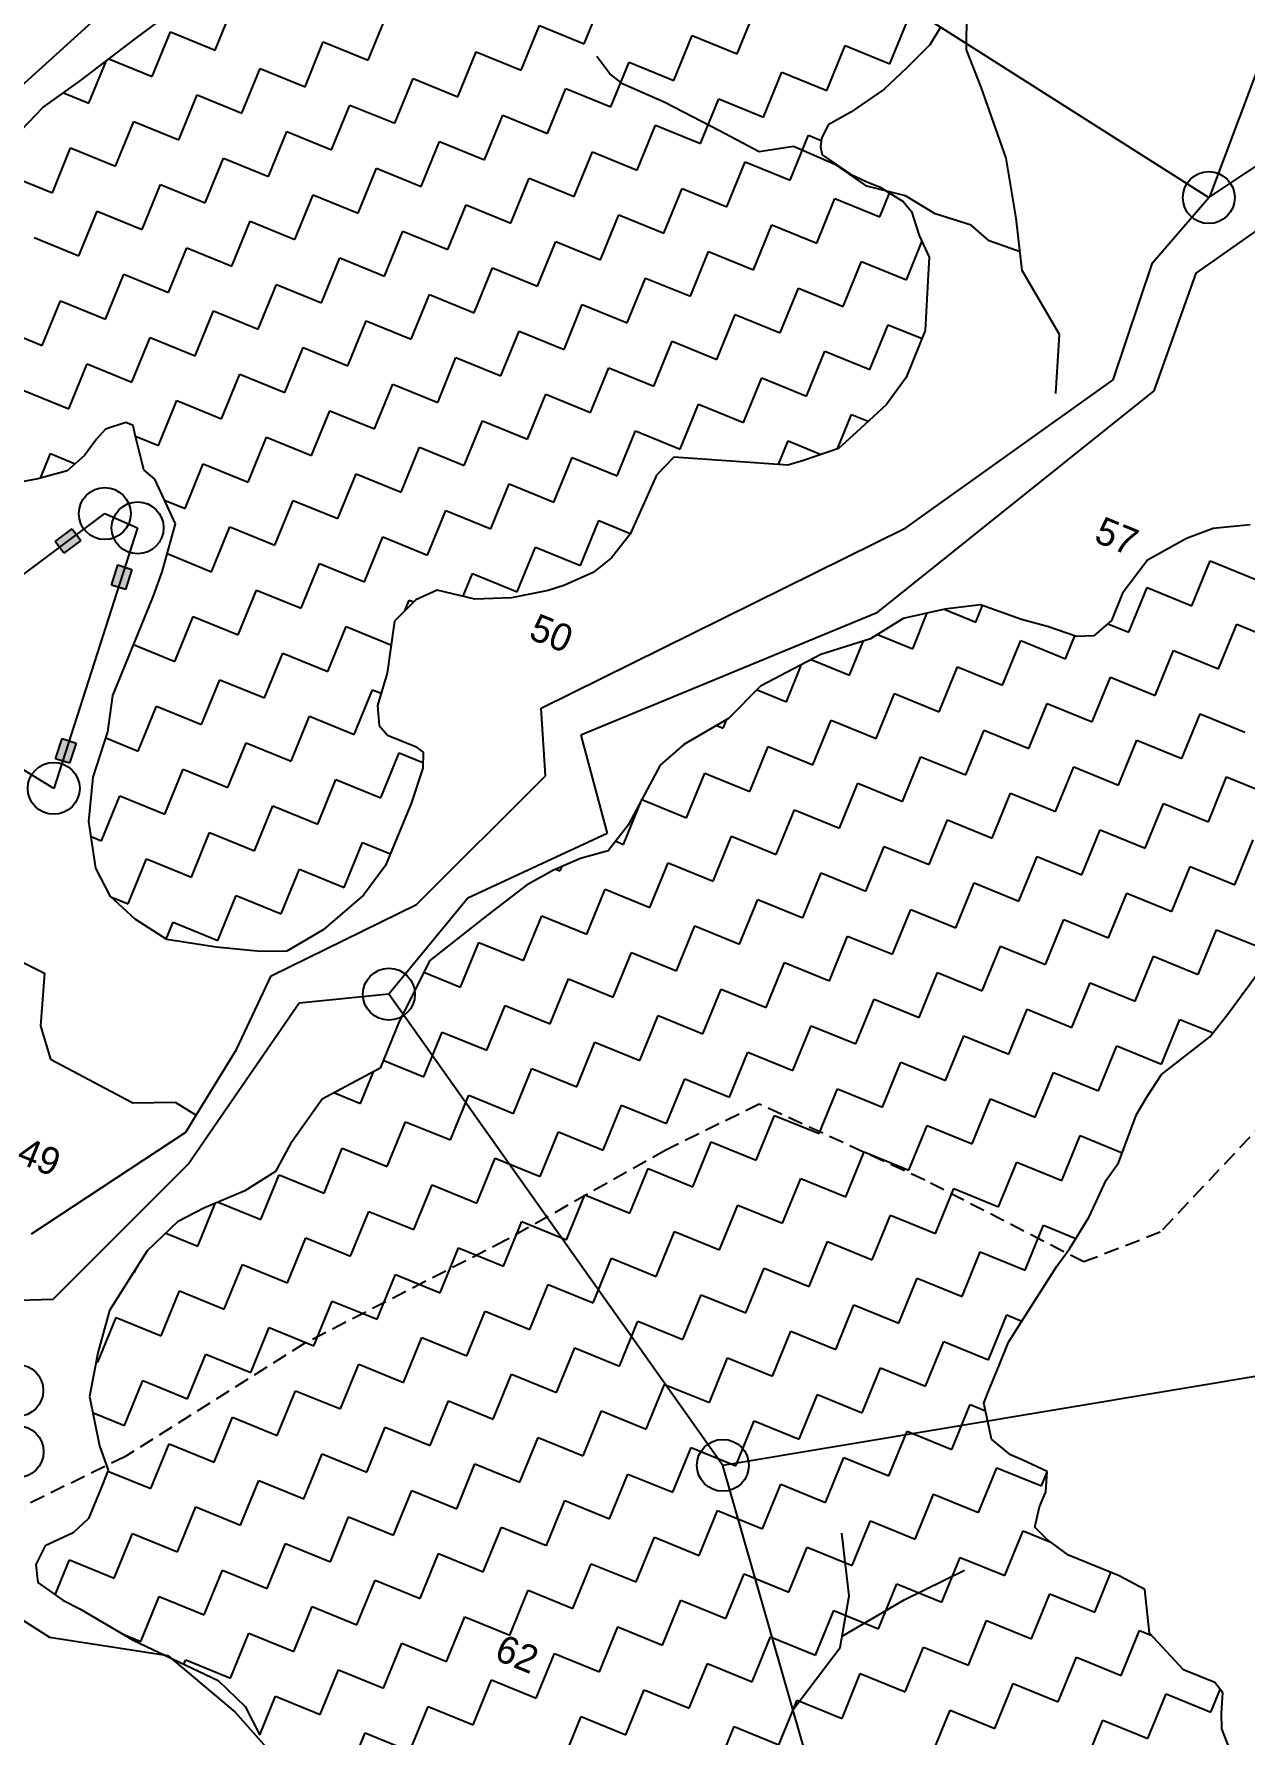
# Model space of a CAD drawing. Header units: metres. Extents: x 318181 to 320500, y 1884939 to 1886512.
# Drawn here: x 319371 to 319774, y 1885584 to 1886151 of the extents above; entities that cross this region are included whole.
import ezdxf

# ---------------------------------------------------------------- set-up
doc = ezdxf.new("R2010")
doc.units = ezdxf.units.M
doc.linetypes.add('DASHED', pattern=[0.75, 0.5, -0.25])
for name, color, linetype in [('LINE_FOOTPATH', 1, 'DASHED'), ('LINE_WATER', 4, 'Continuous'), ('POLY_HATCH', 12, 'Continuous'), ('POLY_PARCEL', 6, 'Continuous'), ('POLY_WATER', 4, 'Continuous'), ('TEXT_PARCEL', 7, 'Continuous')]:
    doc.layers.add(name, color=color, linetype=linetype)
doc.styles.add('TEXT_MAP', font='')
doc.styles.get('TEXT_MAP').set_extended_font_data('Kruti Dev 050')

msp = doc.modelspace()

# ---------------------------------------------------------------- hatches: boundary and pattern name
for points in [[(319386.14, 1885982.51), (319383.21, 1885986.43), (319377.53, 1885982.2), (319380.46, 1885978.27)], [(319403.18, 1885972.9), (319398.52, 1885974.4), (319396.35, 1885967.66), (319401.01, 1885966.16)], [(319377.69, 1885909.73), (319382.36, 1885908.23), (319384.53, 1885914.97), (319379.86, 1885916.47)]]:
    msp.add_hatch(color=256).paths.add_polyline_path(points)

# ---------------------------------------------------------------- linework, layer by layer
for p, q in [((319377.53, 1885982.2), (319383.21, 1885986.43)), ((319383.21, 1885986.43), (319386.14, 1885982.51)), ((319380.46, 1885978.27), (319377.53, 1885982.2)), ((319386.14, 1885982.51), (319380.46, 1885978.27)), ((319396.35, 1885967.66), (319398.52, 1885974.4)), ((319398.52, 1885974.4), (319403.18, 1885972.9)), ((319403.18, 1885972.9), (319401.01, 1885966.16)), ((319401.01, 1885966.16), (319396.35, 1885967.66)), ((319377.69, 1885909.73), (319379.86, 1885916.47)), ((319379.86, 1885916.47), (319384.53, 1885914.97)), ((319384.53, 1885914.97), (319382.36, 1885908.23)), ((319382.36, 1885908.23), (319377.69, 1885909.73))]:
    msp.add_line(p, q)
for centre in [(319762.26, 1886096.93), (319394.12, 1885991.52), (319405.07, 1885986.75), (319377.09, 1885899.86), (319488.86, 1885831.19), (319364.95, 1885699.02), (319365.04, 1885678.6), (319600.23, 1885674.04)]:
    msp.add_circle(centre, 8.66)
at = {"layer": 'LINE_FOOTPATH', "ltscale": 10}
for p, q in [((319791.35, 1885799.93), (319746.1, 1885751.82)), ((319612.35, 1885794.52), (319581.19, 1885779.21)), ((319667.59, 1885769.16), (319612.35, 1885794.52)), ((319581.19, 1885779.21), (319527.86, 1885749.12)), ((319720.64, 1885741.88), (319667.59, 1885769.16)), ((319746.1, 1885751.82), (319720.64, 1885741.88)), ((319527.86, 1885749.12), (319460.87, 1885714.79)), ((319460.87, 1885714.79), (319400.85, 1885676.91)), ((319400.85, 1885676.91), (319346.1, 1885650.2))]:
    msp.add_line(p, q, dxfattribs=at)
at = {"layer": 'LINE_WATER'}
for p, q in [((319681.48, 1886146.26), (319681.53, 1886158.8)), ((319562.48, 1886138.23), (319558.16, 1886144.04)), ((319686.31, 1886133.75), (319681.48, 1886146.26)), ((319566.95, 1886134.78), (319562.48, 1886138.23)), ((319580.89, 1886128.68), (319566.95, 1886134.78)), ((319694.68, 1886110.06), (319686.31, 1886133.75)), ((319599.13, 1886119.21), (319580.89, 1886128.68)), ((319612.3, 1886112.21), (319599.13, 1886119.21)), ((319623.78, 1886114), (319612.3, 1886112.21)), ((319638.07, 1886107.76), (319623.78, 1886114)), ((319698.07, 1886090.03), (319694.68, 1886110.06)), ((319648.21, 1886100.79), (319638.07, 1886107.76)), ((319661.08, 1886097.55), (319648.21, 1886100.79)), ((319670.98, 1886091.49), (319661.08, 1886097.55)), ((319683.05, 1886087.77), (319670.98, 1886091.49)), ((319689.01, 1886082.5), (319683.05, 1886087.77)), ((319700.07, 1886072.59), (319698.07, 1886090.03)), ((319699.36, 1886078.78), (319689.01, 1886082.5)), ((319712.48, 1886051.31), (319700.07, 1886072.59)), ((319711.3, 1886031.53), (319712.48, 1886051.31)), ((319642.35, 1885630.54), (319639.92, 1885651.38)), ((319660.63, 1885629.13), (319680.84, 1885639.04)), ((319639.34, 1885613.26), (319642.35, 1885630.54)), ((319640, 1885617.09), (319660.63, 1885629.13)), ((319623.63, 1885592.57), (319639.34, 1885613.26))]:
    msp.add_line(p, q, dxfattribs=at)
at = {"layer": 'POLY_HATCH'}
for p, q in [((319404.3, 1886149.91), (319419.16, 1886160.88)), ((319385.96, 1886135.9), (319404.3, 1886149.91)), ((319672.93, 1886153.91), (319669.24, 1886147.93)), ((319669.24, 1886147.93), (319661.52, 1886140.26)), ((319661.52, 1886140.26), (319653.95, 1886132.94)), ((319373.41, 1886126.95), (319385.96, 1886135.9)), ((319653.95, 1886132.94), (319642.95, 1886125.37)), ((319364.29, 1886117.33), (319373.41, 1886126.95)), ((319635.34, 1886121.17), (319633.09, 1886116.67)), ((319642.95, 1886125.37), (319635.34, 1886121.17)), ((319633.09, 1886116.67), (319632.78, 1886113.89)), ((319632.78, 1886113.89), (319633.34, 1886111.16)), ((319633.34, 1886111.16), (319642.82, 1886104.79)), ((319642.82, 1886104.79), (319648.03, 1886102.25)), ((319648.03, 1886102.25), (319652.67, 1886100.35)), ((319652.67, 1886100.35), (319660.3, 1886095.57)), ((319660.3, 1886095.57), (319663.14, 1886092.33)), ((319663.14, 1886092.33), (319665.66, 1886084.23)), ((319665.66, 1886084.23), (319668.98, 1886077.05)), ((319668.98, 1886077.05), (319668.72, 1886071.32)), ((319668.72, 1886071.32), (319667.73, 1886052.58)), ((319667.73, 1886052.58), (319661.32, 1886036.89)), ((319661.32, 1886036.89), (319654.74, 1886027.92)), ((319654.74, 1886027.92), (319646.02, 1886019.83)), ((319394.35, 1886019.72), (319391.32, 1886016.37)), ((319401.09, 1886021.95), (319394.35, 1886019.72)), ((319403.59, 1886020.93), (319401.09, 1886021.95)), ((319404.15, 1886018.21), (319403.59, 1886020.93)), ((319407.14, 1886006.17), (319404.15, 1886018.21)), ((319646.02, 1886019.83), (319638.75, 1886013.23)), ((319391.32, 1886016.37), (319387.41, 1886010.89)), ((319638.75, 1886013.23), (319627.12, 1886009.23)), ((319387.41, 1886010.89), (319381.58, 1886005.79)), ((319583.9, 1886010.35), (319578.13, 1886004.39)), ((319621.88, 1886007.63), (319583.9, 1886010.35)), ((319627.12, 1886009.23), (319621.88, 1886007.63)), ((319371.75, 1886003.14), (319364.08, 1886001.69)), ((319381.58, 1886005.79), (319371.75, 1886003.14)), ((319410.84, 1886002.99), (319407.14, 1886006.17)), ((319417.69, 1885988.12), (319410.84, 1886002.99)), ((319578.13, 1886004.39), (319569.26, 1885984.7)), ((319413.21, 1885972.06), (319417.69, 1885988.12)), ((319569.26, 1885984.7), (319563.12, 1885976.8)), ((319763.67, 1885986.53), (319754.79, 1885983.25)), ((319776.09, 1885987.73), (319763.67, 1885986.53)), ((319754.79, 1885983.25), (319741.79, 1885976.01)), ((319563.12, 1885976.8), (319556.93, 1885971.84)), ((319741.79, 1885976.01), (319733.51, 1885964.96)), ((319410.36, 1885964.06), (319413.21, 1885972.06)), ((319547.23, 1885967.48), (319541.99, 1885965.87)), ((319556.93, 1885971.84), (319547.23, 1885967.48)), ((319408.47, 1885959.43), (319410.36, 1885964.06)), ((319497.79, 1885962.7), (319490.72, 1885955.59)), ((319504.97, 1885966.01), (319497.79, 1885962.7)), ((319517.48, 1885962.98), (319504.97, 1885966.01)), ((319529.73, 1885963.39), (319517.48, 1885962.98)), ((319541.99, 1885965.87), (319529.73, 1885963.39)), ((319686.09, 1885961.11), (319674.2, 1885959.69)), ((319699.76, 1885956.15), (319686.09, 1885961.11)), ((319733.51, 1885964.96), (319729.77, 1885955.82)), ((319400.02, 1885938.74), (319408.47, 1885959.43)), ((319490.72, 1885955.59), (319488.24, 1885938.29)), ((319660.36, 1885956.56), (319649.41, 1885949.73)), ((319674.2, 1885959.69), (319660.36, 1885956.56)), ((319708.81, 1885953.71), (319699.76, 1885956.15)), ((319729.77, 1885955.82), (319723.91, 1885950.69)), ((319649.41, 1885949.73), (319632.85, 1885944.57)), ((319718.18, 1885950.51), (319708.81, 1885953.71)), ((319723.91, 1885950.69), (319718.18, 1885950.51)), ((319632.85, 1885944.57), (319612.81, 1885933.93)), ((319396.81, 1885930.89), (319400.02, 1885938.74)), ((319488.24, 1885938.29), (319485.09, 1885927.51)), ((319612.81, 1885933.93), (319602.15, 1885923.22)), ((319395.15, 1885918.67), (319396.81, 1885930.89)), ((319485.09, 1885927.51), (319485.6, 1885920.85)), ((319602.15, 1885923.22), (319587.17, 1885914.49)), ((319390.25, 1885903.6), (319395.15, 1885918.67)), ((319485.6, 1885920.85), (319488.44, 1885917.61)), ((319488.44, 1885917.61), (319497.73, 1885913.82)), ((319497.73, 1885913.82), (319500.29, 1885911.94)), ((319500.29, 1885911.94), (319500.18, 1885906.57)), ((319587.17, 1885914.49), (319579.35, 1885907.65)), ((319500.18, 1885906.57), (319496.23, 1885894.86)), ((319579.35, 1885907.65), (319574.1, 1885897.87)), ((319388.79, 1885888.8), (319390.25, 1885903.6)), ((319496.23, 1885894.86), (319487.78, 1885874.18)), ((319574.1, 1885897.87), (319568.63, 1885887.55)), ((319391.18, 1885873.25), (319388.79, 1885888.8)), ((319568.63, 1885887.55), (319561.99, 1885878.97)), ((319552.8, 1885876.45), (319543.7, 1885872.63)), ((319561.99, 1885878.97), (319552.8, 1885876.45)), ((319396.06, 1885863.77), (319391.18, 1885873.25)), ((319487.78, 1885874.18), (319480.41, 1885864.28)), ((319543.7, 1885872.63), (319534.7, 1885867.52)), ((319534.7, 1885867.52), (319521.9, 1885857.69)), ((319404.24, 1885856.27), (319396.06, 1885863.77)), ((319480.41, 1885864.28), (319466.94, 1885852.72)), ((319414.79, 1885849.46), (319404.24, 1885856.27)), ((319521.9, 1885857.69), (319502.47, 1885842.41)), ((319431.24, 1885846.91), (319414.79, 1885849.46)), ((319466.94, 1885852.72), (319454.86, 1885845.58)), ((319446.06, 1885845.44), (319431.24, 1885846.91)), ((319454.86, 1885845.58), (319446.06, 1885845.44)), ((319502.47, 1885842.41), (319492.29, 1885822.09)), ((319768.55, 1885824.41), (319780.33, 1885840.47)), ((319492.29, 1885822.09), (319485.92, 1885806.5)), ((319762.62, 1885816.99), (319768.55, 1885824.41)), ((319746.48, 1885804.45), (319762.62, 1885816.99)), ((319485.92, 1885806.5), (319466.63, 1885796.18)), ((319741.74, 1885797.12), (319746.48, 1885804.45)), ((319738.11, 1885791.06), (319741.74, 1885797.12)), ((319466.63, 1885796.18), (319456.06, 1885781.3)), ((319732.12, 1885774.97), (319738.11, 1885791.06)), ((319456.06, 1885781.3), (319451.03, 1885772.06)), ((319727.99, 1885769.12), (319732.12, 1885774.97)), ((319451.03, 1885772.06), (319440.84, 1885765.56)), ((319722.42, 1885756.91), (319727.99, 1885769.12)), ((319440.84, 1885765.56), (319427.2, 1885759.83)), ((319427.2, 1885759.83), (319418.42, 1885755.26)), ((319715.77, 1885746.3), (319722.42, 1885756.91)), ((319418.42, 1885755.26), (319408.21, 1885745.63)), ((319408.21, 1885745.63), (319395.65, 1885725.65)), ((319711.64, 1885740.45), (319715.77, 1885746.3)), ((319700.46, 1885723), (319711.64, 1885740.45)), ((319395.65, 1885725.65), (319391.78, 1885711.55)), ((319695.52, 1885715.16), (319700.46, 1885723)), ((319391.78, 1885711.55), (319388.98, 1885697)), ((319692.47, 1885707.71), (319695.52, 1885715.16)), ((319688.62, 1885698.28), (319692.47, 1885707.71)), ((319388.98, 1885697), (319392.32, 1885680.58)), ((319687.2, 1885694.8), (319688.62, 1885698.28)), ((319689.04, 1885686.52), (319687.2, 1885694.8)), ((319689.81, 1885682.72), (319689.04, 1885686.52)), ((319392.32, 1885680.58), (319395.28, 1885672.46)), ((319696.1, 1885677.54), (319689.81, 1885682.72)), ((319700.07, 1885675.92), (319696.1, 1885677.54)), ((319395.28, 1885672.46), (319392.65, 1885666.01)), ((319708.32, 1885671.97), (319700.07, 1885675.92)), ((319707.87, 1885665.2), (319708.32, 1885671.97)), ((319392.65, 1885666.01), (319388.7, 1885656.33)), ((319705.85, 1885660.23), (319707.87, 1885665.2)), ((319388.7, 1885656.33), (319383.59, 1885651.51)), ((319704.2, 1885653.37), (319705.85, 1885660.23)), ((319383.59, 1885651.51), (319374.27, 1885647.16)), ((319708.36, 1885649.35), (319704.2, 1885653.37)), ((319715.5, 1885644.12), (319708.36, 1885649.35)), ((319374.27, 1885647.16), (319371.1, 1885640.92)), ((319724.45, 1885640.46), (319715.5, 1885644.12)), ((319371.1, 1885640.92), (319371.81, 1885634.98)), ((319732.4, 1885637.21), (319724.45, 1885640.46)), ((319371.81, 1885634.98), (319380.09, 1885629.1)), ((319740.95, 1885632.57), (319732.4, 1885637.21)), ((319742.54, 1885618.01), (319740.95, 1885632.57)), ((319380.09, 1885629.1), (319385.79, 1885626.14)), ((319385.79, 1885626.14), (319403.53, 1885615.76)), ((319403.53, 1885615.76), (319431.94, 1885602.27)), ((319753.82, 1885605.87), (319742.54, 1885618.01)), ((319764.26, 1885601.6), (319753.82, 1885605.87)), ((319431.94, 1885602.27), (319440.95, 1885593.57)), ((319766.93, 1885598.2), (319764.26, 1885601.6)), ((319766.48, 1885591.42), (319766.93, 1885598.2)), ((319440.95, 1885593.57), (319445.85, 1885584.04)), ((319766.65, 1885586.14), (319766.48, 1885591.42)), ((319771.74, 1885573.05), (319766.65, 1885586.14))]:
    msp.add_line(p, q, dxfattribs=at)
at = {"layer": 'POLY_HATCH', "linetype": 'Continuous'}
for p, q in [((319430.98, 1886146.13), (319437.08, 1886161.08)), ((319553.99, 1886148.24), (319560.1, 1886163.19)), ((319604.96, 1886144.87), (319611.07, 1886159.83)), ((319481.95, 1886142.76), (319488.06, 1886157.71)), ((319532.92, 1886139.39), (319539.03, 1886154.35)), ((319539.03, 1886154.35), (319553.99, 1886148.24)), ((319655.94, 1886141.5), (319662.04, 1886156.46)), ((319409.91, 1886137.28), (319416.02, 1886152.23)), ((319416.02, 1886152.23), (319430.98, 1886146.13)), ((319460.89, 1886133.91), (319466.99, 1886148.87)), ((319466.99, 1886148.87), (319481.95, 1886142.76)), ((319583.9, 1886136.02), (319590.01, 1886150.98)), ((319590.01, 1886150.98), (319604.96, 1886144.87)), ((319395.48, 1886143.17), (319409.91, 1886137.28)), ((319511.86, 1886130.54), (319517.97, 1886145.5)), ((319517.97, 1886145.5), (319532.92, 1886139.39)), ((319634.87, 1886132.66), (319640.98, 1886147.61)), ((319640.98, 1886147.61), (319655.94, 1886141.5)), ((319388.85, 1886128.43), (319394.59, 1886142.49)), ((319439.82, 1886125.06), (319445.93, 1886140.02)), ((319445.93, 1886140.02), (319460.89, 1886133.91)), ((319562.84, 1886127.18), (319568.94, 1886142.13)), ((319568.94, 1886142.13), (319583.9, 1886136.02)), ((319613.81, 1886123.81), (319619.92, 1886138.76)), ((319619.92, 1886138.76), (319634.87, 1886132.66)), ((319380.35, 1886131.9), (319388.85, 1886128.43)), ((319490.8, 1886121.7), (319496.91, 1886136.65)), ((319496.91, 1886136.65), (319511.86, 1886130.54)), ((319541.77, 1886118.33), (319547.88, 1886133.28)), ((319547.88, 1886133.28), (319562.84, 1886127.18)), ((319418.76, 1886116.22), (319424.87, 1886131.17)), ((319424.87, 1886131.17), (319439.82, 1886125.06)), ((319469.73, 1886112.85), (319475.84, 1886127.8)), ((319475.84, 1886127.8), (319490.8, 1886121.7)), ((319592.75, 1886114.96), (319598.85, 1886129.92)), ((319598.85, 1886129.92), (319613.81, 1886123.81)), ((319397.7, 1886107.37), (319403.8, 1886122.32)), ((319403.8, 1886122.32), (319418.76, 1886116.22)), ((319520.71, 1886109.48), (319526.82, 1886124.44)), ((319526.82, 1886124.44), (319541.77, 1886118.33)), ((319571.68, 1886106.11), (319577.79, 1886121.07)), ((319577.79, 1886121.07), (319592.75, 1886114.96)), ((319448.67, 1886104), (319454.78, 1886118.96)), ((319454.78, 1886118.96), (319469.73, 1886112.85)), ((319499.65, 1886100.63), (319505.75, 1886115.59)), ((319505.75, 1886115.59), (319520.71, 1886109.48)), ((319622.66, 1886102.74), (319628.77, 1886117.7)), ((319628.77, 1886117.7), (319633.01, 1886115.97)), ((319376.63, 1886098.52), (319382.74, 1886113.48)), ((319382.74, 1886113.48), (319397.7, 1886107.37)), ((319427.61, 1886095.15), (319433.72, 1886110.11)), ((319433.72, 1886110.11), (319448.67, 1886104)), ((319550.62, 1886097.26), (319556.73, 1886112.22)), ((319556.73, 1886112.22), (319571.68, 1886106.11)), ((319601.59, 1886093.9), (319607.7, 1886108.85)), ((319607.7, 1886108.85), (319622.66, 1886102.74)), ((319361.68, 1886104.63), (319376.63, 1886098.52)), ((319478.58, 1886091.78), (319484.69, 1886106.74)), ((319484.69, 1886106.74), (319499.65, 1886100.63)), ((319529.56, 1886088.42), (319535.66, 1886103.37)), ((319535.66, 1886103.37), (319550.62, 1886097.26)), ((319406.54, 1886086.3), (319412.65, 1886101.26)), ((319412.65, 1886101.26), (319427.61, 1886095.15)), ((319457.52, 1886082.94), (319463.63, 1886097.89)), ((319463.63, 1886097.89), (319478.58, 1886091.78)), ((319580.53, 1886085.05), (319586.64, 1886100)), ((319586.64, 1886100), (319601.59, 1886093.9)), ((319652.57, 1886090.53), (319655.78, 1886098.4)), ((319385.48, 1886077.46), (319391.59, 1886092.41)), ((319391.59, 1886092.41), (319406.54, 1886086.3)), ((319508.49, 1886079.57), (319514.6, 1886094.52)), ((319514.6, 1886094.52), (319529.56, 1886088.42)), ((319631.51, 1886081.68), (319637.61, 1886096.64)), ((319637.61, 1886096.64), (319652.57, 1886090.53)), ((319436.46, 1886074.09), (319442.56, 1886089.04)), ((319442.56, 1886089.04), (319457.52, 1886082.94)), ((319559.47, 1886076.2), (319565.58, 1886091.16)), ((319565.58, 1886091.16), (319580.53, 1886085.05)), ((319610.44, 1886072.83), (319616.55, 1886087.79)), ((319616.55, 1886087.79), (319631.51, 1886081.68)), ((319370.53, 1886083.56), (319385.48, 1886077.46)), ((319487.43, 1886070.72), (319493.54, 1886085.68)), ((319493.54, 1886085.68), (319508.49, 1886079.57)), ((319538.4, 1886067.35), (319544.51, 1886082.31)), ((319544.51, 1886082.31), (319559.47, 1886076.2)), ((319661.42, 1886069.47), (319666.61, 1886082.18)), ((319415.39, 1886065.24), (319421.5, 1886080.2)), ((319421.5, 1886080.2), (319436.46, 1886074.09)), ((319466.37, 1886061.87), (319472.47, 1886076.83)), ((319472.47, 1886076.83), (319487.43, 1886070.72)), ((319589.38, 1886063.99), (319595.49, 1886078.94)), ((319595.49, 1886078.94), (319610.44, 1886072.83)), ((319640.35, 1886060.62), (319646.46, 1886075.57)), ((319646.46, 1886075.57), (319661.42, 1886069.47)), ((319394.33, 1886056.39), (319400.44, 1886071.35)), ((319400.44, 1886071.35), (319415.39, 1886065.24)), ((319517.34, 1886058.51), (319523.45, 1886073.46)), ((319523.45, 1886073.46), (319538.4, 1886067.35)), ((319568.32, 1886055.14), (319574.42, 1886070.09)), ((319574.42, 1886070.09), (319589.38, 1886063.99)), ((319445.3, 1886053.03), (319451.41, 1886067.98)), ((319451.41, 1886067.98), (319466.37, 1886061.87)), ((319496.28, 1886049.66), (319502.39, 1886064.61)), ((319502.39, 1886064.61), (319517.34, 1886058.51)), ((319619.29, 1886051.77), (319625.4, 1886066.73)), ((319625.4, 1886066.73), (319640.35, 1886060.62)), ((319373.27, 1886047.55), (319379.37, 1886062.5)), ((319379.37, 1886062.5), (319394.33, 1886056.39)), ((319424.24, 1886044.18), (319430.35, 1886059.13)), ((319430.35, 1886059.13), (319445.3, 1886053.03)), ((319547.25, 1886046.29), (319553.36, 1886061.25)), ((319553.36, 1886061.25), (319568.32, 1886055.14)), ((319598.23, 1886042.92), (319604.33, 1886057.88)), ((319604.33, 1886057.88), (319619.29, 1886051.77)), ((319358.31, 1886053.65), (319373.27, 1886047.55)), ((319475.21, 1886040.81), (319481.32, 1886055.77)), ((319481.32, 1886055.77), (319496.28, 1886049.66)), ((319526.19, 1886037.44), (319532.3, 1886052.4)), ((319532.3, 1886052.4), (319547.25, 1886046.29)), ((319649.2, 1886039.55), (319655.31, 1886054.51)), ((319655.31, 1886054.51), (319666.63, 1886049.89)), ((319403.18, 1886035.33), (319409.28, 1886050.29)), ((319409.28, 1886050.29), (319424.24, 1886044.18)), ((319454.15, 1886031.96), (319460.26, 1886046.92)), ((319460.26, 1886046.92), (319475.21, 1886040.81)), ((319577.16, 1886034.07), (319583.27, 1886049.03)), ((319583.27, 1886049.03), (319598.23, 1886042.92)), ((319382.11, 1886026.48), (319388.22, 1886041.44)), ((319388.22, 1886041.44), (319403.18, 1886035.33)), ((319505.13, 1886028.59), (319511.23, 1886043.55)), ((319511.23, 1886043.55), (319526.19, 1886037.44)), ((319628.14, 1886030.71), (319634.25, 1886045.66)), ((319634.25, 1886045.66), (319649.2, 1886039.55)), ((319433.09, 1886023.11), (319439.2, 1886038.07)), ((319439.2, 1886038.07), (319454.15, 1886031.96)), ((319556.1, 1886025.23), (319562.21, 1886040.18)), ((319562.21, 1886040.18), (319577.16, 1886034.07)), ((319607.07, 1886021.86), (319613.18, 1886036.81)), ((319613.18, 1886036.81), (319628.14, 1886030.71)), ((319367.16, 1886032.59), (319382.11, 1886026.48)), ((319412.02, 1886014.27), (319418.13, 1886029.22)), ((319418.13, 1886029.22), (319433.09, 1886023.11)), ((319484.06, 1886019.75), (319490.17, 1886034.7)), ((319490.17, 1886034.7), (319505.13, 1886028.59)), ((319535.04, 1886016.38), (319541.14, 1886031.33)), ((319541.14, 1886031.33), (319556.1, 1886025.23)), ((319463, 1886010.9), (319469.11, 1886025.85)), ((319469.11, 1886025.85), (319484.06, 1886019.75)), ((319586.01, 1886013.01), (319592.12, 1886027.97)), ((319592.12, 1886027.97), (319607.07, 1886021.86)), ((319638.4, 1886013.11), (319643.09, 1886024.6)), ((319643.09, 1886024.6), (319648.7, 1886022.31)), ((319513.97, 1886007.53), (319520.08, 1886022.49)), ((319520.08, 1886022.49), (319535.04, 1886016.38)), ((319564.95, 1886004.16), (319571.06, 1886019.12)), ((319571.06, 1886019.12), (319586.01, 1886013.01)), ((319404.35, 1886017.4), (319412.02, 1886014.27)), ((319441.94, 1886002.05), (319448.04, 1886017.01)), ((319448.04, 1886017.01), (319463, 1886010.9)), ((319492.91, 1885998.68), (319499.02, 1886013.64)), ((319499.02, 1886013.64), (319513.97, 1886007.53)), ((319618.8, 1886007.85), (319622.03, 1886015.75)), ((319622.03, 1886015.75), (319633.02, 1886011.26)), ((319372.68, 1886003.39), (319376.01, 1886011.53)), ((319376.01, 1886011.53), (319384.28, 1886008.15)), ((319420.87, 1885993.2), (319426.98, 1886008.16)), ((319426.98, 1886008.16), (319441.94, 1886002.05)), ((319543.88, 1885995.32), (319549.99, 1886010.27)), ((319549.99, 1886010.27), (319564.95, 1886004.16)), ((319471.85, 1885989.84), (319477.95, 1886004.79)), ((319477.95, 1886004.79), (319492.91, 1885998.68)), ((319522.82, 1885986.47), (319528.93, 1886001.42)), ((319528.93, 1886001.42), (319543.88, 1885995.32)), ((319414.07, 1885995.98), (319420.87, 1885993.2)), ((319450.78, 1885980.99), (319456.89, 1885995.94)), ((319456.89, 1885995.94), (319471.85, 1885989.84)), ((319501.76, 1885977.62), (319507.87, 1885992.58)), ((319507.87, 1885992.58), (319522.82, 1885986.47)), ((319429.72, 1885972.14), (319435.83, 1885987.1)), ((319435.83, 1885987.1), (319450.78, 1885980.99)), ((319552.73, 1885974.25), (319558.84, 1885989.21)), ((319558.84, 1885989.21), (319569.36, 1885984.91)), ((319414.92, 1885978.19), (319429.72, 1885972.14)), ((319480.69, 1885968.77), (319486.8, 1885983.73)), ((319486.8, 1885983.73), (319501.76, 1885977.62)), ((319531.67, 1885965.4), (319537.78, 1885980.36)), ((319537.78, 1885980.36), (319552.73, 1885974.25)), ((319459.63, 1885959.92), (319465.74, 1885974.88)), ((319465.74, 1885974.88), (319480.69, 1885968.77)), ((319756.63, 1885960.78), (319762.74, 1885975.74)), ((319762.74, 1885975.74), (319777.69, 1885969.63)), ((319513.61, 1885963.92), (319516.71, 1885971.51)), ((319516.71, 1885971.51), (319531.67, 1885965.4)), ((319735.57, 1885951.93), (319741.68, 1885966.89)), ((319741.68, 1885966.89), (319756.63, 1885960.78)), ((319438.57, 1885951.08), (319444.68, 1885966.03)), ((319444.68, 1885966.03), (319459.63, 1885959.92)), ((319494.18, 1885959.07), (319495.65, 1885962.66)), ((319495.65, 1885962.66), (319497.15, 1885962.05)), ((319417.5, 1885942.23), (319423.61, 1885957.18)), ((319423.61, 1885957.18), (319438.57, 1885951.08)), ((319663.53, 1885946.45), (319668.4, 1885958.38)), ((319673.97, 1885959.64), (319684.59, 1885955.3)), ((319684.59, 1885955.3), (319686.85, 1885960.83)), ((319468.48, 1885938.86), (319474.59, 1885953.82)), ((319474.59, 1885953.82), (319489.54, 1885947.71)), ((319651.82, 1885951.24), (319663.53, 1885946.45)), ((319714.5, 1885943.09), (319717.62, 1885950.71)), ((319728.59, 1885954.78), (319735.57, 1885951.93)), ((319765.48, 1885939.72), (319771.59, 1885954.67)), ((319771.59, 1885954.67), (319786.54, 1885948.57)), ((319403.74, 1885947.85), (319417.5, 1885942.23)), ((319447.42, 1885930.01), (319453.52, 1885944.97)), ((319453.52, 1885944.97), (319468.48, 1885938.86)), ((319489.54, 1885947.71), (319489.62, 1885947.9)), ((319642.47, 1885937.61), (319647.13, 1885949.02)), ((319693.44, 1885934.24), (319699.55, 1885949.19)), ((319699.55, 1885949.19), (319714.5, 1885943.09)), ((319744.42, 1885930.87), (319750.52, 1885945.83)), ((319750.52, 1885945.83), (319765.48, 1885939.72)), ((319621.4, 1885928.76), (319626.48, 1885941.19)), ((319629.62, 1885942.85), (319642.47, 1885937.61)), ((319672.38, 1885925.39), (319678.48, 1885940.35)), ((319678.48, 1885940.35), (319693.44, 1885934.24)), ((319426.35, 1885921.17), (319432.46, 1885936.12)), ((319432.46, 1885936.12), (319447.42, 1885930.01)), ((319477.33, 1885917.8), (319483.43, 1885932.75)), ((319483.43, 1885932.75), (319486.28, 1885931.59)), ((319611.63, 1885932.75), (319621.4, 1885928.76)), ((319723.35, 1885922.02), (319729.46, 1885936.98)), ((319729.46, 1885936.98), (319744.42, 1885930.87)), ((319405.29, 1885912.32), (319411.4, 1885927.27)), ((319411.4, 1885927.27), (319426.35, 1885921.17)), ((319651.31, 1885916.54), (319657.42, 1885931.5)), ((319657.42, 1885931.5), (319672.38, 1885925.39)), ((319702.29, 1885913.17), (319708.4, 1885928.13)), ((319708.4, 1885928.13), (319723.35, 1885922.02)), ((319456.26, 1885908.95), (319462.37, 1885923.91)), ((319462.37, 1885923.91), (319477.33, 1885917.8)), ((319600.34, 1885919.91), (319601.55, 1885922.87)), ((319630.25, 1885907.69), (319636.36, 1885922.65)), ((319636.36, 1885922.65), (319651.31, 1885916.54)), ((319753.26, 1885909.81), (319759.37, 1885924.76)), ((319759.37, 1885924.76), (319774.33, 1885918.65)), ((319394.52, 1885916.72), (319405.29, 1885912.32)), ((319598.06, 1885920.84), (319600.34, 1885919.91)), ((319681.23, 1885904.33), (319687.33, 1885919.28)), ((319687.33, 1885919.28), (319702.29, 1885913.17)), ((319732.2, 1885900.96), (319738.31, 1885915.91)), ((319738.31, 1885915.91), (319753.26, 1885909.81)), ((319435.2, 1885900.1), (319441.31, 1885915.06)), ((319441.31, 1885915.06), (319456.26, 1885908.95)), ((319486.17, 1885896.73), (319492.28, 1885911.69)), ((319492.28, 1885911.69), (319500.22, 1885908.45)), ((319609.19, 1885898.85), (319615.29, 1885913.8)), ((319615.29, 1885913.8), (319630.25, 1885907.69)), ((319660.16, 1885895.48), (319666.27, 1885910.43)), ((319666.27, 1885910.43), (319681.23, 1885904.33)), ((319414.14, 1885891.25), (319420.24, 1885906.21)), ((319420.24, 1885906.21), (319435.2, 1885900.1)), ((319588.12, 1885890), (319594.23, 1885904.95)), ((319594.23, 1885904.95), (319609.19, 1885898.85)), ((319711.14, 1885892.11), (319717.24, 1885907.07)), ((319717.24, 1885907.07), (319732.2, 1885900.96)), ((319465.11, 1885887.89), (319471.22, 1885902.84)), ((319471.22, 1885902.84), (319486.17, 1885896.73)), ((319639.1, 1885886.63), (319645.21, 1885901.59)), ((319645.21, 1885901.59), (319660.16, 1885895.48)), ((319762.11, 1885888.74), (319768.22, 1885903.7)), ((319768.22, 1885903.7), (319783.17, 1885897.59)), ((319393.07, 1885882.41), (319399.18, 1885897.36)), ((319399.18, 1885897.36), (319414.14, 1885891.25)), ((319444.05, 1885879.04), (319450.16, 1885893.99)), ((319450.16, 1885893.99), (319465.11, 1885887.89)), ((319567.06, 1885881.15), (319573.16, 1885896.1)), ((319573.17, 1885896.11), (319588.12, 1885890)), ((319690.07, 1885883.26), (319696.18, 1885898.22)), ((319696.18, 1885898.22), (319711.14, 1885892.11)), ((319741.05, 1885879.9), (319747.16, 1885894.85)), ((319747.16, 1885894.85), (319762.11, 1885888.74)), ((319618.03, 1885877.78), (319624.14, 1885892.74)), ((319624.14, 1885892.74), (319639.1, 1885886.63)), ((319669.01, 1885874.42), (319675.12, 1885889.37)), ((319675.12, 1885889.37), (319690.07, 1885883.26)), ((319389.55, 1885883.84), (319393.07, 1885882.41)), ((319422.98, 1885870.19), (319429.09, 1885885.15)), ((319429.09, 1885885.15), (319444.05, 1885879.04)), ((319473.96, 1885866.82), (319480.07, 1885881.78)), ((319480.07, 1885881.78), (319489.34, 1885877.99)), ((319564.49, 1885882.2), (319567.06, 1885881.15)), ((319596.97, 1885868.94), (319603.08, 1885883.89)), ((319603.08, 1885883.89), (319618.03, 1885877.78)), ((319719.98, 1885871.05), (319726.09, 1885886)), ((319726.09, 1885886), (319741.05, 1885879.9)), ((319770.96, 1885867.68), (319777.07, 1885882.64)), ((319401.92, 1885861.34), (319408.03, 1885876.3)), ((319408.03, 1885876.3), (319422.98, 1885870.19)), ((319647.95, 1885865.57), (319654.05, 1885880.52)), ((319654.05, 1885880.52), (319669.01, 1885874.42)), ((319698.92, 1885862.2), (319705.03, 1885877.16)), ((319705.03, 1885877.16), (319719.98, 1885871.05)), ((319452.9, 1885857.98), (319459, 1885872.93)), ((319459, 1885872.93), (319473.96, 1885866.82)), ((319544.43, 1885872.94), (319546, 1885872.3)), ((319546, 1885872.3), (319546.64, 1885873.87)), ((319575.91, 1885860.09), (319582.02, 1885875.04)), ((319582.02, 1885875.04), (319596.97, 1885868.94)), ((319626.88, 1885856.72), (319632.99, 1885871.68)), ((319632.99, 1885871.68), (319647.95, 1885865.57)), ((319749.9, 1885858.83), (319756, 1885873.79)), ((319756, 1885873.79), (319770.96, 1885867.68)), ((319554.84, 1885851.24), (319560.95, 1885866.2)), ((319560.95, 1885866.2), (319575.91, 1885860.09)), ((319677.86, 1885853.35), (319683.97, 1885868.31)), ((319683.97, 1885868.31), (319698.92, 1885862.2)), ((319728.83, 1885849.98), (319734.94, 1885864.94)), ((319734.94, 1885864.94), (319749.9, 1885858.83)), ((319396.13, 1885863.71), (319401.92, 1885861.34)), ((319431.83, 1885849.13), (319437.94, 1885864.08)), ((319437.94, 1885864.08), (319452.9, 1885857.98)), ((319605.82, 1885847.87), (319611.93, 1885862.83)), ((319611.93, 1885862.83), (319626.88, 1885856.72)), ((319656.79, 1885844.5), (319662.9, 1885859.46)), ((319662.9, 1885859.46), (319677.86, 1885853.35)), ((319414.58, 1885849.6), (319416.88, 1885855.24)), ((319416.88, 1885855.24), (319431.83, 1885849.13)), ((319533.78, 1885842.39), (319539.89, 1885857.35)), ((319539.89, 1885857.35), (319554.84, 1885851.24)), ((319584.76, 1885839.02), (319590.86, 1885853.98)), ((319590.86, 1885853.98), (319605.82, 1885847.87)), ((319707.77, 1885841.14), (319713.88, 1885856.09)), ((319713.88, 1885856.09), (319728.83, 1885849.98)), ((319512.72, 1885833.54), (319518.83, 1885848.5)), ((319518.83, 1885848.5), (319533.78, 1885842.39)), ((319635.73, 1885835.66), (319641.84, 1885850.61)), ((319641.84, 1885850.61), (319656.79, 1885844.5)), ((319758.74, 1885837.77), (319764.85, 1885852.72)), ((319764.85, 1885852.72), (319779.81, 1885846.62)), ((319563.69, 1885830.18), (319569.8, 1885845.13)), ((319569.8, 1885845.13), (319584.76, 1885839.02)), ((319686.71, 1885832.29), (319692.81, 1885847.24)), ((319692.81, 1885847.24), (319707.77, 1885841.14)), ((319737.68, 1885828.92), (319743.79, 1885843.88)), ((319743.79, 1885843.88), (319758.74, 1885837.77)), ((319500.52, 1885838.53), (319512.72, 1885833.54)), ((319542.63, 1885821.33), (319548.74, 1885836.28)), ((319548.74, 1885836.28), (319563.69, 1885830.18)), ((319614.67, 1885826.81), (319620.78, 1885841.76)), ((319620.78, 1885841.76), (319635.73, 1885835.66)), ((319665.64, 1885823.44), (319671.75, 1885838.4)), ((319671.75, 1885838.4), (319686.71, 1885832.29)), ((319593.6, 1885817.96), (319599.71, 1885832.92)), ((319599.71, 1885832.92), (319614.67, 1885826.81)), ((319716.62, 1885820.07), (319722.72, 1885835.03)), ((319722.72, 1885835.03), (319737.68, 1885828.92)), ((319773.49, 1885831.14), (319773.7, 1885831.66)), ((319773.7, 1885831.66), (319773.83, 1885831.61)), ((319521.57, 1885812.48), (319527.67, 1885827.44)), ((319527.67, 1885827.44), (319542.63, 1885821.33)), ((319644.58, 1885814.59), (319650.69, 1885829.55)), ((319650.69, 1885829.55), (319665.64, 1885823.44)), ((319695.55, 1885811.23), (319701.66, 1885826.18)), ((319701.66, 1885826.18), (319716.62, 1885820.07)), ((319572.54, 1885809.11), (319578.65, 1885824.07)), ((319578.65, 1885824.07), (319593.6, 1885817.96)), ((319623.52, 1885805.75), (319629.62, 1885820.7)), ((319629.62, 1885820.7), (319644.58, 1885814.59)), ((319746.53, 1885807.86), (319752.64, 1885822.81)), ((319752.64, 1885822.81), (319763.67, 1885818.31)), ((319500.5, 1885803.63), (319506.61, 1885818.59)), ((319506.61, 1885818.59), (319521.57, 1885812.48)), ((319551.48, 1885800.27), (319557.58, 1885815.22)), ((319557.58, 1885815.22), (319572.54, 1885809.11)), ((319674.49, 1885802.38), (319680.6, 1885817.33)), ((319680.6, 1885817.33), (319695.55, 1885811.23)), ((319725.46, 1885799.01), (319731.57, 1885813.97)), ((319731.57, 1885813.97), (319746.53, 1885807.86)), ((319487, 1885809.15), (319500.5, 1885803.63)), ((319602.45, 1885796.9), (319608.56, 1885811.85)), ((319608.56, 1885811.85), (319623.52, 1885805.75)), ((319653.43, 1885793.53), (319659.53, 1885808.49)), ((319659.53, 1885808.49), (319674.49, 1885802.38)), ((319479.44, 1885794.79), (319483.75, 1885805.34)), ((319530.41, 1885791.42), (319536.52, 1885806.37)), ((319536.52, 1885806.37), (319551.48, 1885800.27)), ((319581.39, 1885788.05), (319587.5, 1885803.01)), ((319587.5, 1885803.01), (319602.45, 1885796.9)), ((319704.4, 1885790.16), (319710.51, 1885805.12)), ((319710.51, 1885805.12), (319725.46, 1885799.01)), ((319470.7, 1885798.35), (319479.44, 1885794.79)), ((319509.35, 1885782.57), (319515.46, 1885797.53)), ((319515.46, 1885797.53), (319530.41, 1885791.42)), ((319632.36, 1885784.68), (319638.47, 1885799.64)), ((319638.47, 1885799.64), (319653.43, 1885793.53)), ((319560.33, 1885779.2), (319566.43, 1885794.16)), ((319566.43, 1885794.16), (319581.39, 1885788.05)), ((319683.34, 1885781.31), (319689.45, 1885796.27)), ((319689.45, 1885796.27), (319704.4, 1885790.16)), ((319488.29, 1885773.72), (319494.39, 1885788.68)), ((319494.39, 1885788.68), (319509.35, 1885782.57)), ((319539.26, 1885770.35), (319545.37, 1885785.31)), ((319545.37, 1885785.31), (319560.33, 1885779.2)), ((319611.3, 1885775.83), (319617.41, 1885790.79)), ((319617.41, 1885790.79), (319632.36, 1885784.68)), ((319662.27, 1885772.47), (319668.38, 1885787.42)), ((319668.38, 1885787.42), (319683.34, 1885781.31)), ((319467.22, 1885764.87), (319473.33, 1885779.83)), ((319473.33, 1885779.83), (319488.29, 1885773.72)), ((319590.24, 1885766.99), (319596.34, 1885781.94)), ((319596.34, 1885781.94), (319611.3, 1885775.83)), ((319713.25, 1885769.1), (319719.36, 1885784.05)), ((319719.36, 1885784.05), (319733.37, 1885778.33)), ((319518.2, 1885761.51), (319524.31, 1885776.46)), ((319524.31, 1885776.46), (319539.26, 1885770.35)), ((319641.21, 1885763.62), (319647.32, 1885778.57)), ((319647.32, 1885778.57), (319662.27, 1885772.47)), ((319692.19, 1885760.25), (319698.29, 1885775.21)), ((319698.29, 1885775.21), (319713.25, 1885769.1)), ((319446.16, 1885756.03), (319452.27, 1885770.98)), ((319452.27, 1885770.98), (319467.22, 1885764.87)), ((319569.17, 1885758.14), (319575.28, 1885773.09)), ((319575.28, 1885773.09), (319590.24, 1885766.99)), ((319620.15, 1885754.77), (319626.26, 1885769.73)), ((319626.26, 1885769.73), (319641.21, 1885763.62)), ((319497.14, 1885752.66), (319503.24, 1885767.61)), ((319503.24, 1885767.61), (319518.2, 1885761.51)), ((319548.11, 1885749.29), (319554.22, 1885764.25)), ((319554.22, 1885764.25), (319569.17, 1885758.14)), ((319671.12, 1885751.4), (319677.23, 1885766.36)), ((319677.23, 1885766.36), (319692.19, 1885760.25)), ((319425.1, 1885747.18), (319430.9, 1885761.39)), ((319431.95, 1885761.83), (319446.16, 1885756.03)), ((319476.07, 1885743.81), (319482.18, 1885758.77)), ((319482.18, 1885758.77), (319497.14, 1885752.66)), ((319599.08, 1885745.92), (319605.19, 1885760.88)), ((319605.19, 1885760.88), (319620.15, 1885754.77)), ((319650.06, 1885742.56), (319656.17, 1885757.51)), ((319656.17, 1885757.51), (319671.12, 1885751.4)), ((319414.46, 1885751.52), (319425.1, 1885747.18)), ((319527.05, 1885740.44), (319533.15, 1885755.4)), ((319533.15, 1885755.4), (319548.11, 1885749.29)), ((319578.02, 1885737.08), (319584.13, 1885752.03)), ((319584.13, 1885752.03), (319599.08, 1885745.92)), ((319701.03, 1885739.19), (319707.14, 1885754.14)), ((319707.14, 1885754.14), (319717.93, 1885749.74)), ((319455.01, 1885734.96), (319461.12, 1885749.92)), ((319461.12, 1885749.92), (319476.07, 1885743.81)), ((319505.98, 1885731.6), (319512.09, 1885746.55)), ((319512.09, 1885746.55), (319527.05, 1885740.44)), ((319629, 1885733.71), (319635.1, 1885748.66)), ((319635.1, 1885748.66), (319650.06, 1885742.56)), ((319404.03, 1885738.33), (319404.8, 1885740.2)), ((319433.94, 1885726.11), (319440.05, 1885741.07)), ((319440.05, 1885741.07), (319455.01, 1885734.96)), ((319556.96, 1885728.23), (319563.07, 1885743.18)), ((319563.07, 1885743.18), (319578.02, 1885737.08)), ((319607.93, 1885724.86), (319614.04, 1885739.82)), ((319614.04, 1885739.82), (319629, 1885733.71)), ((319679.97, 1885730.34), (319686.08, 1885745.3)), ((319686.08, 1885745.3), (319701.03, 1885739.19)), ((319403.71, 1885738.46), (319404.03, 1885738.33)), ((319484.92, 1885722.75), (319491.03, 1885737.7)), ((319491.03, 1885737.7), (319505.98, 1885731.6)), ((319535.89, 1885719.38), (319542, 1885734.34)), ((319542, 1885734.34), (319556.96, 1885728.23)), ((319658.91, 1885721.49), (319665.01, 1885736.45)), ((319665.01, 1885736.45), (319679.97, 1885730.34)), ((319412.88, 1885717.27), (319418.99, 1885732.22)), ((319418.99, 1885732.22), (319433.94, 1885726.11)), ((319463.86, 1885713.9), (319469.96, 1885728.85)), ((319469.96, 1885728.85), (319484.92, 1885722.75)), ((319586.87, 1885716.01), (319592.98, 1885730.97)), ((319592.98, 1885730.97), (319607.93, 1885724.86)), ((319391.82, 1885708.42), (319397.93, 1885723.37)), ((319397.93, 1885723.37), (319412.88, 1885717.27)), ((319514.83, 1885710.53), (319520.94, 1885725.49)), ((319520.94, 1885725.49), (319535.89, 1885719.38)), ((319637.84, 1885712.64), (319643.95, 1885727.6)), ((319643.95, 1885727.6), (319658.91, 1885721.49)), ((319688.82, 1885709.28), (319694.93, 1885724.23)), ((319694.93, 1885724.23), (319699.94, 1885722.18)), ((319442.79, 1885705.05), (319448.9, 1885720.01)), ((319448.9, 1885720.01), (319463.86, 1885713.9)), ((319565.81, 1885707.16), (319571.91, 1885722.12)), ((319571.91, 1885722.12), (319586.87, 1885716.01)), ((319616.78, 1885703.8), (319622.89, 1885718.75)), ((319622.89, 1885718.75), (319637.84, 1885712.64)), ((319493.77, 1885701.68), (319499.88, 1885716.64)), ((319499.88, 1885716.64), (319514.83, 1885710.53)), ((319544.74, 1885698.32), (319550.85, 1885713.27)), ((319550.85, 1885713.27), (319565.81, 1885707.16)), ((319667.75, 1885700.43), (319673.86, 1885715.38)), ((319673.86, 1885715.38), (319688.82, 1885709.28)), ((319391.22, 1885708.66), (319391.82, 1885708.42)), ((319421.73, 1885696.2), (319427.84, 1885711.16)), ((319427.84, 1885711.16), (319442.79, 1885705.05)), ((319472.7, 1885692.84), (319478.81, 1885707.79)), ((319478.81, 1885707.79), (319493.77, 1885701.68)), ((319595.72, 1885694.95), (319601.82, 1885709.9)), ((319601.82, 1885709.9), (319616.78, 1885703.8)), ((319646.69, 1885691.58), (319652.8, 1885706.54)), ((319652.8, 1885706.54), (319667.75, 1885700.43)), ((319400.67, 1885687.36), (319406.77, 1885702.31)), ((319406.77, 1885702.31), (319421.73, 1885696.2)), ((319523.68, 1885689.47), (319529.79, 1885704.42)), ((319529.79, 1885704.42), (319544.74, 1885698.32)), ((319574.65, 1885686.1), (319580.76, 1885701.06)), ((319580.76, 1885701.06), (319595.72, 1885694.95)), ((319451.64, 1885683.99), (319457.75, 1885698.94)), ((319457.75, 1885698.94), (319472.7, 1885692.84)), ((319502.62, 1885680.62), (319508.72, 1885695.58)), ((319508.72, 1885695.58), (319523.68, 1885689.47)), ((319625.63, 1885682.73), (319631.74, 1885697.69)), ((319631.74, 1885697.69), (319646.69, 1885691.58)), ((319390.06, 1885691.69), (319400.67, 1885687.36)), ((319430.58, 1885675.14), (319436.69, 1885690.1)), ((319436.69, 1885690.1), (319451.64, 1885683.99)), ((319553.59, 1885677.25), (319559.7, 1885692.21)), ((319559.7, 1885692.21), (319574.65, 1885686.1)), ((319604.56, 1885673.89), (319610.67, 1885688.84)), ((319610.67, 1885688.84), (319625.63, 1885682.73)), ((319676.6, 1885679.37), (319682.71, 1885694.32)), ((319682.71, 1885694.32), (319687.76, 1885692.26)), ((319481.55, 1885671.77), (319487.66, 1885686.73)), ((319487.66, 1885686.73), (319502.62, 1885680.62)), ((319532.53, 1885668.4), (319538.63, 1885683.36)), ((319538.63, 1885683.36), (319553.59, 1885677.25)), ((319655.54, 1885670.52), (319661.65, 1885685.47)), ((319661.65, 1885685.47), (319676.6, 1885679.37)), ((319409.51, 1885666.29), (319415.62, 1885681.25)), ((319415.62, 1885681.25), (319430.58, 1885675.14)), ((319460.49, 1885662.92), (319466.6, 1885677.88)), ((319466.6, 1885677.88), (319481.55, 1885671.77)), ((319583.5, 1885665.04), (319589.61, 1885679.99)), ((319589.61, 1885679.99), (319604.56, 1885673.89)), ((319395.16, 1885672.15), (319409.51, 1885666.29)), ((319511.46, 1885659.56), (319517.57, 1885674.51)), ((319517.57, 1885674.51), (319532.53, 1885668.4)), ((319634.48, 1885661.67), (319640.58, 1885676.63)), ((319640.58, 1885676.63), (319655.54, 1885670.52)), ((319685.45, 1885658.3), (319691.56, 1885673.26)), ((319691.56, 1885673.26), (319706.51, 1885667.15)), ((319439.43, 1885654.08), (319445.53, 1885669.03)), ((319445.53, 1885669.03), (319460.49, 1885662.92)), ((319562.44, 1885656.19), (319568.55, 1885671.15)), ((319568.55, 1885671.15), (319583.5, 1885665.04)), ((319613.41, 1885652.82), (319619.52, 1885667.78)), ((319619.52, 1885667.78), (319634.48, 1885661.67)), ((319706.51, 1885667.15), (319708.29, 1885671.5)), ((319490.4, 1885650.71), (319496.51, 1885665.66)), ((319496.51, 1885665.66), (319511.46, 1885659.56)), ((319541.37, 1885647.34), (319547.48, 1885662.3)), ((319547.48, 1885662.3), (319562.44, 1885656.19)), ((319664.39, 1885649.45), (319670.49, 1885664.41)), ((319670.49, 1885664.41), (319685.45, 1885658.3)), ((319418.36, 1885645.23), (319424.47, 1885660.18)), ((319424.47, 1885660.18), (319439.43, 1885654.08)), ((319469.34, 1885641.86), (319475.44, 1885656.82)), ((319475.44, 1885656.82), (319490.4, 1885650.71)), ((319592.35, 1885643.97), (319598.46, 1885658.93)), ((319598.46, 1885658.93), (319613.41, 1885652.82)), ((319643.32, 1885640.61), (319649.43, 1885655.56)), ((319649.43, 1885655.56), (319664.39, 1885649.45)), ((319397.3, 1885636.38), (319403.41, 1885651.34)), ((319403.41, 1885651.34), (319418.36, 1885645.23)), ((319520.31, 1885638.49), (319526.42, 1885653.45)), ((319526.42, 1885653.45), (319541.37, 1885647.34)), ((319571.29, 1885635.13), (319577.39, 1885650.08)), ((319577.39, 1885650.08), (319592.35, 1885643.97)), ((319694.3, 1885637.24), (319700.41, 1885652.19)), ((319700.41, 1885652.19), (319709.61, 1885648.43)), ((319448.27, 1885633.01), (319454.38, 1885647.97)), ((319454.38, 1885647.97), (319469.34, 1885641.86)), ((319499.25, 1885629.65), (319505.36, 1885644.6)), ((319505.36, 1885644.6), (319520.31, 1885638.49)), ((319622.26, 1885631.76), (319628.37, 1885646.71)), ((319628.37, 1885646.71), (319643.32, 1885640.61)), ((319673.23, 1885628.39), (319679.34, 1885643.35)), ((319679.34, 1885643.35), (319694.3, 1885637.24)), ((319377.6, 1885630.87), (319382.34, 1885642.49)), ((319382.34, 1885642.49), (319397.3, 1885636.38)), ((319427.21, 1885624.17), (319433.32, 1885639.12)), ((319433.32, 1885639.12), (319448.27, 1885633.01)), ((319550.22, 1885626.28), (319556.33, 1885641.23)), ((319556.33, 1885641.23), (319571.29, 1885635.13)), ((319601.2, 1885622.91), (319607.3, 1885637.87)), ((319607.3, 1885637.87), (319622.26, 1885631.76)), ((319724.21, 1885625.02), (319729.65, 1885638.34)), ((319478.18, 1885620.8), (319484.29, 1885635.75)), ((319484.29, 1885635.75), (319499.25, 1885629.65)), ((319529.16, 1885617.43), (319535.27, 1885632.39)), ((319535.27, 1885632.39), (319550.22, 1885626.28)), ((319652.17, 1885619.54), (319658.28, 1885634.5)), ((319658.28, 1885634.5), (319673.23, 1885628.39)), ((319406.15, 1885615.32), (319412.25, 1885630.27)), ((319412.25, 1885630.27), (319427.21, 1885624.17)), ((319457.12, 1885611.95), (319463.23, 1885626.91)), ((319463.23, 1885626.91), (319478.18, 1885620.8)), ((319580.13, 1885614.06), (319586.24, 1885629.02)), ((319586.24, 1885629.02), (319601.2, 1885622.91)), ((319703.15, 1885616.18), (319709.25, 1885631.13)), ((319709.25, 1885631.13), (319724.21, 1885625.02)), ((319508.1, 1885608.58), (319514.2, 1885623.54)), ((319514.2, 1885623.54), (319529.16, 1885617.43)), ((319631.11, 1885610.7), (319637.22, 1885625.65)), ((319637.22, 1885625.65), (319652.17, 1885619.54)), ((319682.08, 1885607.33), (319688.19, 1885622.28)), ((319688.19, 1885622.28), (319703.15, 1885616.18)), ((319399.96, 1885617.84), (319406.15, 1885615.32)), ((319436.06, 1885603.1), (319442.17, 1885618.06)), ((319442.17, 1885618.06), (319457.12, 1885611.95)), ((319559.07, 1885605.21), (319565.18, 1885620.17)), ((319565.18, 1885620.17), (319580.13, 1885614.06)), ((319610.04, 1885601.85), (319616.15, 1885616.8)), ((319616.15, 1885616.8), (319631.11, 1885610.7)), ((319733.06, 1885603.96), (319739.16, 1885618.92)), ((319739.16, 1885618.92), (319743.25, 1885617.25)), ((319487.03, 1885599.73), (319493.14, 1885614.69)), ((319493.14, 1885614.69), (319508.1, 1885608.58)), ((319538.01, 1885596.37), (319544.11, 1885611.32)), ((319544.11, 1885611.32), (319559.07, 1885605.21)), ((319661.02, 1885598.48), (319667.13, 1885613.44)), ((319667.13, 1885613.44), (319682.08, 1885607.33)), ((319711.99, 1885595.11), (319718.1, 1885610.07)), ((319718.1, 1885610.07), (319733.06, 1885603.96)), ((319420.49, 1885607.71), (319421.1, 1885609.21)), ((319421.1, 1885609.21), (319436.06, 1885603.1)), ((319465.97, 1885590.89), (319472.08, 1885605.84)), ((319472.08, 1885605.84), (319487.03, 1885599.73)), ((319588.98, 1885593), (319595.09, 1885607.96)), ((319595.09, 1885607.96), (319610.04, 1885601.85)), ((319639.96, 1885589.63), (319646.06, 1885604.59)), ((319646.06, 1885604.59), (319661.02, 1885598.48)), ((319516.94, 1885587.52), (319523.05, 1885602.47)), ((319523.05, 1885602.47), (319538.01, 1885596.37)), ((319567.92, 1885584.15), (319574.03, 1885599.11)), ((319574.03, 1885599.11), (319588.98, 1885593)), ((319690.93, 1885586.26), (319697.04, 1885601.22)), ((319697.04, 1885601.22), (319711.99, 1885595.11)), ((319762.97, 1885591.74), (319766.06, 1885599.31)), ((319445.78, 1885584.17), (319451.01, 1885596.99)), ((319451.01, 1885596.99), (319465.97, 1885590.89)), ((319495.88, 1885578.67), (319501.99, 1885593.63)), ((319501.99, 1885593.63), (319516.94, 1885587.52)), ((319618.89, 1885580.78), (319625, 1885595.74)), ((319625, 1885595.74), (319639.96, 1885589.63)), ((319669.87, 1885577.42), (319675.97, 1885592.37)), ((319675.97, 1885592.37), (319690.93, 1885586.26)), ((319741.9, 1885582.9), (319748.01, 1885597.85)), ((319748.01, 1885597.85), (319762.97, 1885591.74)), ((319546.85, 1885575.3), (319552.96, 1885590.26)), ((319552.96, 1885590.26), (319567.92, 1885584.15)), ((319597.83, 1885571.94), (319603.94, 1885586.89)), ((319603.94, 1885586.89), (319618.89, 1885580.78)), ((319720.84, 1885574.05), (319726.95, 1885589)), ((319726.95, 1885589), (319741.9, 1885582.9)), ((319474.82, 1885569.82), (319480.92, 1885584.78)), ((319480.92, 1885584.78), (319495.88, 1885578.67))]:
    msp.add_line(p, q, dxfattribs=at)
at = {"layer": 'POLY_PARCEL'}
for p, q in [((319762.65, 1886097.19), (319838.65, 1886300.24)), ((319502.55, 1886262.12), (319762.26, 1886096.93)), ((319224.8, 1886005.86), (319401.68, 1886166.31)), ((319318.83, 1885935.34), (319394.12, 1885991.52)), ((319394.12, 1885991.52), (319405.07, 1885986.75)), ((319405.07, 1885986.75), (319377.09, 1885899.86)), ((319377.09, 1885899.86), (319318.83, 1885935.34)), ((319363.59, 1885843.41), (319373.97, 1885838.18)), ((319373.97, 1885838.18), (319372.65, 1885820.61)), ((319600.23, 1885674.04), (319488.86, 1885831.19)), ((319372.65, 1885820.61), (319375.98, 1885809.54)), ((319375.98, 1885809.54), (319403.51, 1885794.98)), ((319403.51, 1885794.98), (319417.63, 1885795.18)), ((319417.63, 1885795.18), (319424.57, 1885790.8)), ((319817.3, 1885710.28), (319600.23, 1885674.04)), ((319666.9, 1885441.93), (319600.23, 1885674.04)), ((319351.82, 1885631.85), (319375.72, 1885616.75)), ((319375.72, 1885616.75), (319415.11, 1885610.59)), ((319415.11, 1885610.59), (319437.59, 1885591.73)), ((319437.59, 1885591.73), (319459.47, 1885567.02))]:
    msp.add_line(p, q, dxfattribs=at)
at = {"layer": 'POLY_WATER'}
for p, q in [((319762.65, 1886097.19), (319844.2, 1886151.37)), ((319743.5, 1886075.17), (319762.26, 1886096.93)), ((319762.26, 1886096.93), (319762.65, 1886097.19)), ((319781.87, 1886088.5), (319757.9, 1886071.68)), ((319730.32, 1886036.13), (319743.5, 1886075.17)), ((319757.9, 1886071.68), (319743.9, 1886032.44)), ((319661.29, 1885986.79), (319730.32, 1886036.13)), ((319743.9, 1886032.44), (319651.4, 1885958.29)), ((319539.65, 1885926.64), (319661.29, 1885986.79)), ((319651.4, 1885958.29), (319552.86, 1885917.61)), ((319541.04, 1885904), (319539.65, 1885926.64)), ((319552.86, 1885917.61), (319561.67, 1885884.86)), ((319498.11, 1885861.1), (319541.04, 1885904)), ((319561.67, 1885884.86), (319515.14, 1885863.25)), ((319449.6, 1885837.32), (319498.11, 1885861.1)), ((319515.14, 1885863.25), (319488.86, 1885831.19)), ((319438.06, 1885812.78), (319449.6, 1885837.32)), ((319488.86, 1885831.19), (319458.94, 1885828.22)), ((319458.94, 1885828.22), (319422.2, 1885774.71)), ((319424.57, 1885790.8), (319438.06, 1885812.78)), ((319369.73, 1885751.29), (319421.13, 1885785.2)), ((319421.13, 1885785.2), (319424.57, 1885790.8)), ((319422.2, 1885774.71), (319376.83, 1885729.36)), ((319376.83, 1885729.36), (319333.7, 1885728.13))]:
    msp.add_line(p, q, dxfattribs=at)

# ---------------------------------------------------------------- texts
at = {"layer": 'TEXT_PARCEL', "style": 'TEXT_MAP'}
for s, p in [('57', (319723.57, 1885982.33)), ('50', (319535.07, 1885949.99)), ('49', (319364.27, 1885775.32)), ('62', (319523.6, 1885609.46))]:
    msp.add_text(s, height=9.159, rotation=337.7852, dxfattribs=at).set_placement(p)

doc.saveas('drawing.dxf')
